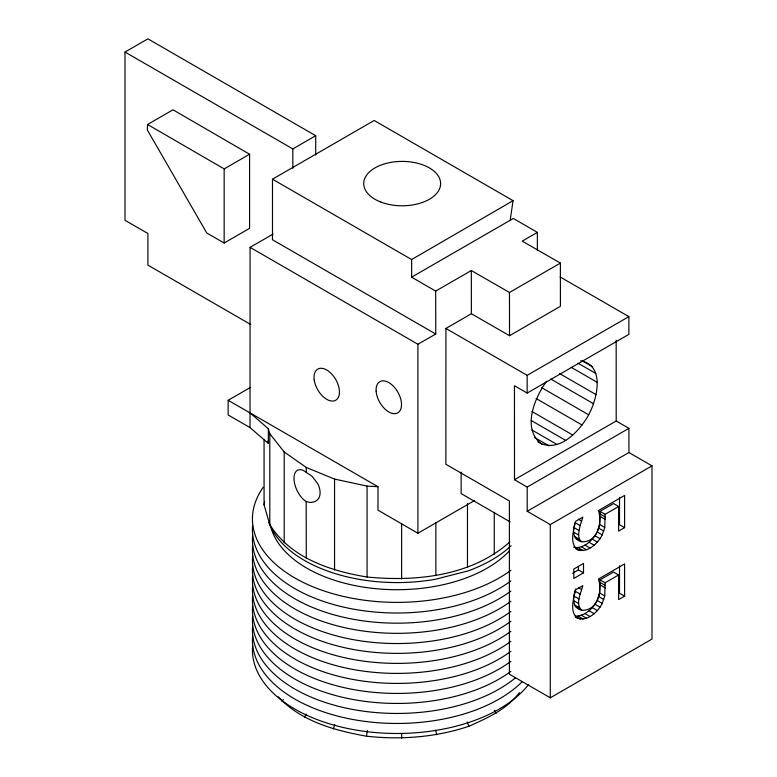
<?xml version="1.0" encoding="UTF-8"?>
<svg xmlns="http://www.w3.org/2000/svg" width="777" height="777" viewBox="0 0 777 777"><rect width="100%" height="100%" fill="white"/><g stroke="black" fill="none" stroke-linecap="round" stroke-linejoin="round"><path stroke-width="1.17" d="M315.715 155.05L315.715 135.713L147.892 38.85L125.01 52.059L125.01 220.299L147.921 233.527L147.912 265.132L250.864 324.582M250.019 427.612L228.147 414.986L228.147 400.301L250.039 412.878L268.347 428.729L268.347 443.414L250.019 427.612L250.068 247.348L273.154 234.032M509.838 541.938C471.552 576.116 416.249 581.856 367.074 577.01C330.342 571.008 290.53 557.876 269.804 524.64L269.804 433.741L268.347 428.729M272.484 179.196L272.474 239.753L435.761 334.042L435.674 291.103L411.635 277.156L411.635 259.537L513.073 200.68L374.193 120.484L272.484 179.196L411.635 259.537M284.197 542.88L284.197 451.981L269.804 433.741M334.557 569.988L334.557 479.088L306.284 467.443L284.197 451.981M367.074 577.01L367.074 486.101L334.557 479.088M401.631 578.923L401.641 523.552M435.878 575.621L435.878 522.649M411.635 277.156L513.344 218.444L537.373 232.391L522.231 241.132L560.382 263.102L560.411 306.303L509.527 335.703L471.377 313.733L445.92 328.448L445.872 464.248L509.401 500.971L509.401 674.203L550.281 697.804L651.99 639.082L651.99 465.87L628.914 452.544L527.204 511.266L527.204 487.072L514.491 479.72L514.452 385.742L527.165 393.075L628.884 334.353L628.875 316.627L560.139 276.952M467.472 567.307L467.472 503.506M494.259 554.555L494.259 512.422M537.373 250.379L537.373 232.391M306.274 472.426L304.914 471.338A18.007 9.353 64.6 0 0 294.027 477.214A18.007 9.353 64.6 0 0 303.098 499.125C306.993 503.515 314.996 503.622 318.483 498.659A17.803 11.83 51 0 0 317.725 483.682L312.033 476.243L306.274 472.426L306.284 467.443M147.572 124.485L147.271 129.846L206.74 232.974L224.155 243.026L249.582 228.351L249.582 154.225L172.999 109.8L147.572 124.485L224.155 168.9L224.155 243.026M575.679 548.727C586.052 554.72 597.814 543.871 602.224 534.887L597.134 531.954L599.659 524.504L600.038 511.363L613.548 503.554L618.638 506.497L618.638 531.079L624.611 527.632L624.611 495.444L598.436 510.557C602.602 522.989 597.542 542.608 581.74 541.744C572.494 539.811 572.464 529.827 575.058 522.668L580.137 525.602C579.176 530.584 576.573 538.315 581.74 541.744M602.224 534.887L604.749 527.437L605.118 514.296L600.038 511.363M575.679 617.22C586.052 623.203 597.814 612.363 602.224 603.379L597.134 600.436L599.659 592.997L600.038 579.846L613.548 572.047L618.638 574.98L618.638 599.572L624.611 596.124L624.611 563.927L598.436 579.04C602.612 591.482 597.542 611.101 581.74 610.236C571.377 608.002 572.882 596.425 575.747 588.888M602.224 603.379L604.749 595.93L605.118 582.789L600.038 579.846M581.74 610.236C574.922 604.011 580.982 593.084 582.837 585.644L575.631 589.801C573.708 598.64 569.036 611.722 577.719 618.395M537.801 441.831C558.362 454.331 579.351 431.381 588.684 414.811C597.124 399.223 605.565 365.355 580.642 360.781M510.198 220.095L513.073 200.68M278.273 696.736C300.699 721.221 334.751 730.555 366.472 736.188L367.385 730.487M269.804 524.64L264.073 504.875L264.656 501.35M580.137 525.602L582.837 517.152L575.631 521.309C573.708 530.147 569.036 543.24 577.719 549.902M333.304 729.03L334.829 724.64M304.477 717.161L306.138 714.082M573.465 547.212C582.769 549.203 591.656 541.443 596.056 533.857M580.215 619.123L575.135 616.18C584.353 616.219 592.482 609.255 596.6 601.398M546.435 381.332C534.741 397.892 521.182 429.38 541.987 444.25M519.376 692.608C507.109 709.265 487.276 718.045 468.881 726.291C435.916 737.266 400.913 740.034 366.472 736.188M281.944 701.388L283.323 699.523M224.155 168.9L249.582 154.225M125.01 52.059L292.832 148.922L315.715 135.713M228.147 400.301L250.184 387.568M435.674 291.103L471.328 270.522L509.479 292.492L560.382 263.102M445.92 328.448L527.156 375.34L628.875 316.627M250.039 412.878L377.991 486.713L377.991 510.159L417.909 533.245L474.562 500.534M514.491 479.72L616.2 420.998L616.171 340.277M527.204 487.072L628.914 428.35L616.2 420.998M527.204 511.266L550.281 524.592L651.99 465.87M605.118 514.296L618.638 506.497M572.6 573.271L578.438 569.9L583.517 572.834L583.517 563.422L573.795 569.036L573.795 578.447L583.517 572.834M605.118 582.789L618.638 574.98M250.068 247.348L417.9 344.24L435.761 334.042M367.074 486.101L377.991 486.713M576.66 607.293L579.001 607.429M582.692 361.101L592.103 366.53M578.001 363.18L595.765 373.436M571.153 367.288L597.28 382.371M559.459 373.504L596.046 394.619M550.767 379.05L593.618 403.787M541.647 387.655L588.684 414.811M536.091 398.494L582.09 425.038M531.934 411.489L572.698 435.013M531.283 420.532L565.782 440.442M532.09 430.079L557.177 444.561M534.43 437.412L549.067 445.862M624.611 527.632L619.522 524.698L619.522 497.27M600.242 514.044L605.322 516.977M600.31 516.52L605.39 519.463M599.659 524.504L604.749 527.437M598.708 528.107L603.787 531.041M578.467 519.298L581.526 521.066M594.988 535.771L600.067 538.704M573.941 527.564L579.03 530.506M592.356 539.18L597.445 542.123M573.552 532.128L578.642 535.062M589.053 542.259L594.143 545.192M574.29 536.315L579.37 539.248M575.242 537.849L580.332 540.782M584.887 545.056L589.966 547.989M581.332 546.765L586.421 549.698M578.059 547.63L583.138 550.572M575.135 547.698L580.215 550.631M510.12 521.882L461.14 493.609L461.13 472.134M624.611 596.124L619.522 593.191L619.522 565.763M600.242 582.527L605.322 585.469M600.31 585.013L605.39 587.946M599.659 592.997L604.749 595.93M598.708 596.6L603.787 599.533M578.467 587.791L581.526 589.558M575.058 591.161L580.137 594.094M594.988 604.253L600.067 607.196M573.941 596.056L579.03 598.989M592.356 607.672L597.445 610.605M573.552 600.621L578.642 603.554M589.053 610.741L594.143 613.684M574.29 604.807L579.37 607.74M575.242 606.342L580.332 609.275M584.887 613.539L589.966 616.482M581.332 615.248L586.421 618.191M578.059 616.122L583.138 619.055M494.425 710.275L496.202 713.286M467.152 721.969L468.881 726.291M267.686 441.142L268.347 443.414M435.703 730.244L436.655 734.77M401.612 733.537L401.728 738.15M527.156 375.34L527.165 393.075M509.479 292.492L509.527 335.703M471.328 270.522L471.377 313.733M306.187 501.563L306.284 558.352M628.914 428.35L628.914 452.544M578.438 566.365L578.438 569.9M550.281 524.592L550.281 697.804M417.9 344.24L417.909 533.245M292.832 148.922L292.832 168.259M264.063 439.539L264.073 504.875M268.832 522.329A130.963 75.612 0 0 0 435.363 579.273L467.861 570.978A133.586 77.127 0 0 0 511.101 545.745M509.595 550.64A127.535 73.63 0 0 1 376 588.704A127.535 73.63 0 0 1 271.047 527.67M522.348 681.555A144.551 83.46 0 0 1 356.439 720.114A144.551 83.46 0 0 1 252.593 636.042M510.877 601.262A144.551 83.46 0 0 1 346.678 628.117A144.551 83.46 0 0 1 252.593 545.91M510.877 651.34A144.551 83.46 0 0 1 346.678 678.195A144.551 83.46 0 0 1 252.593 595.988M510.877 631.312A144.551 83.46 0 0 1 346.678 658.168A144.551 83.46 0 0 1 252.593 575.961M510.877 611.47A144.551 83.46 0 0 1 346.678 638.325A144.551 83.46 0 0 1 252.593 556.118M510.877 580.943A144.551 83.46 0 0 1 346.678 607.799A144.551 83.46 0 0 1 252.593 525.592M510.877 570.308A144.551 83.46 0 0 1 324.378 591.083A144.551 83.46 0 0 1 263.238 487.257M510.877 661.353A144.551 83.46 0 0 1 346.678 688.208A144.551 83.46 0 0 1 252.593 606.002M510.877 641.326A144.551 83.46 0 0 1 346.678 668.181A144.551 83.46 0 0 1 252.593 585.975M510.877 591.103A144.551 83.46 0 0 1 346.678 617.958A144.551 83.46 0 0 1 252.593 535.751M528.583 684.556A144.551 83.46 0 0 1 363.044 731.147A144.551 83.46 0 0 1 252.593 646.056M510.877 621.299A144.551 83.46 0 0 1 346.678 648.154A144.551 83.46 0 0 1 252.593 565.947M510.877 671.367A144.551 83.46 0 0 1 346.678 698.222A144.551 83.46 0 0 1 252.593 616.015M515.588 677.709A144.551 83.46 0 0 1 350.417 709.003A144.551 83.46 0 0 1 252.593 626.029M314.209 379.895A17.978 10.383 60 0 0 334.848 400.66A17.978 10.383 60 0 0 331.167 373.465A17.978 10.383 60 0 0 314.209 379.895M376.126 391.084A17.978 10.383 60 0 0 395.998 413.519A17.978 10.383 60 0 0 394.289 387.179A17.978 10.383 60 0 0 376.126 391.084M381.002 202.127A38.462 22.203 0 0 0 440.559 184.916A38.462 22.203 0 0 0 384.965 163.743A38.462 22.203 0 0 0 381.002 202.127"/></g></svg>
